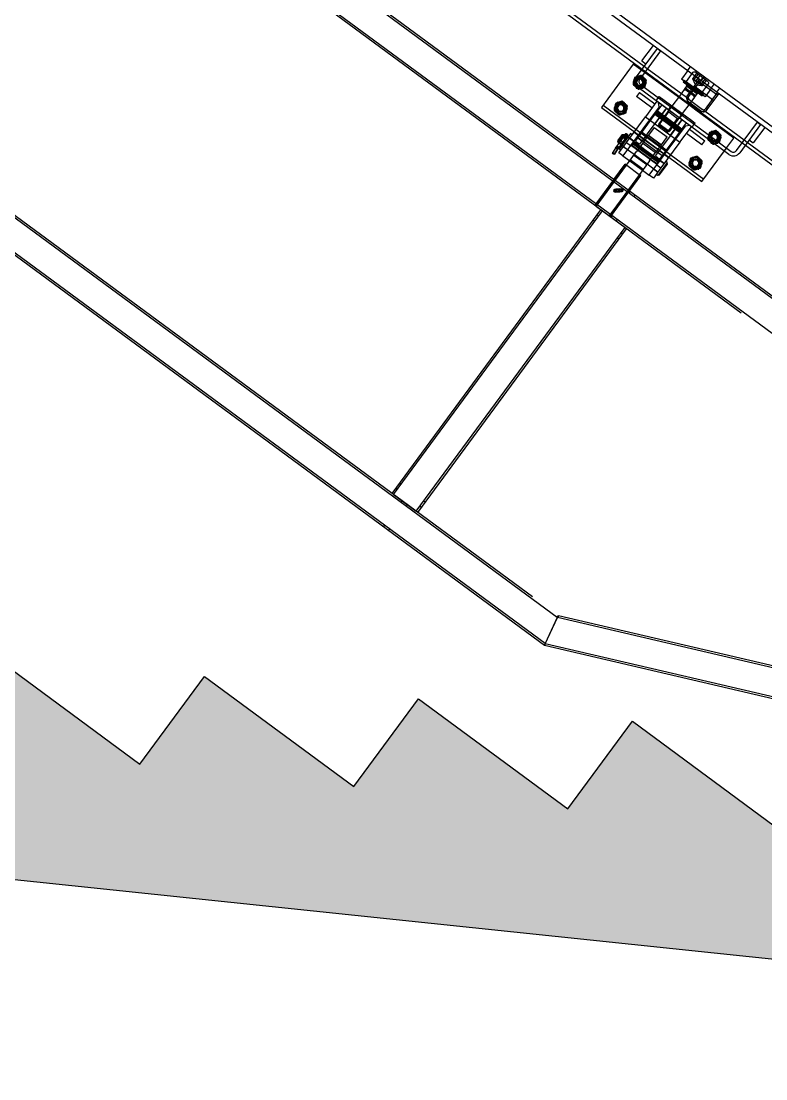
# Model space of a CAD drawing. Header units: millimetres. Extents: x 400392 to 401186, y 4543812 to 4544115.
# Drawn here: x 400765.676 to 400766.839, y 4544085.73 to 4544087.381 of the extents above; entities that cross this region are included whole.
import ezdxf

# ---------------------------------------------------------------- set-up
doc = ezdxf.new("R2010")
doc.units = ezdxf.units.MM
for name, color, linetype in [('görünüş prota', 4, 'Continuous'), ('kesit prota', 1, 'Continuous'), ('kesit tarama prota', 252, 'Continuous'), ('kiris prota', 6, 'Continuous')]:
    doc.layers.add(name, color=color, linetype=linetype)

# ---------------------------------------------------------------- blocks, each defined once
blk = doc.blocks.new('Z317626Zaviranipudorys')
at = {"layer": 'görünüş prota', "color": 253, "ltscale": 12.251899}
for p, q in [((463, 8945.5), (463, 8953.5)), ((509, 8945.5), (509, 8953.5)), ((463, 8945.5), (463, 8928.5)), ((471, 8948), (471, 8930)), ((473, 8950), (499, 8950)), ((476.4, 8940), (476.4, 8950)), ((486, 8934.3), (477.1, 8939.5)), ((479.4, 8940), (479.4, 8950)), ((483, 8940), (483, 8950)), ((486, 8934.3), (494.9, 8939.5)), ((489, 8940), (489, 8950)), ((492.6, 8940), (492.6, 8950)), ((495.6, 8950), (495.6, 8940)), ((501, 8948), (501, 8930)), ((509, 8945.5), (509, 8928.5)), ((463, 8928.5), (509, 8928.5)), ((504.5, 8930), (467.5, 8930)), ((467.5, 8930), (467.5, 8927)), ((504.5, 8927), (467.5, 8927)), ((476, 8924.5), (474.9, 8928.5)), ((475.5, 8930), (475.5, 8927)), ((476, 8929.9), (476, 8922)), ((476, 8924.5), (496, 8924.5)), ((476, 8924.5), (476, 8905.5)), ((477.6, 8921.6), (476.2, 8921.8)), ((477.6, 8918.3), (476.2, 8918.2)), ((494.9, 8921.2), (477.2, 8921.2)), ((477.2, 8918.8), (494.9, 8918.8)), ((478.1, 8921.1), (478.1, 8918.8)), ((494, 8921.1), (494, 8918.8)), ((494.4, 8921.6), (495.8, 8921.8)), ((494.4, 8918.3), (495.8, 8918.2)), ((496, 8929.9), (496, 8922)), ((496, 8924.5), (497.1, 8928.5)), ((496, 8924.5), (496, 8905.5)), ((496.5, 8930), (496.5, 8927)), ((504.5, 8930), (504.5, 8927)), ((388.5, 8884.5), (388.5, 8903)), ((388.5, 8903), (462.3, 8903)), ((462.3, 8903), (468.3, 8903)), ((468.3, 8903), (476, 8903)), ((476, 8918), (476, 8905.5)), ((476, 8905.5), (476, 8886)), ((476, 8903), (496, 8903)), ((496, 8918), (496, 8905.5)), ((496, 8905.5), (496, 8886)), ((496, 8903), (583.5, 8903)), ((583.5, 8903), (583.5, 8819)), ((460.2, 8886), (451, 8886)), ((451, 8884.5), (451, 8886)), ((467.4, 8886), (460.2, 8886)), ((521, 8886), (467.4, 8886)), ((475, 8885), (474, 8886)), ((476, 8886), (476, 8851.5)), ((496, 8886), (496, 8851.5)), ((497, 8885), (498, 8886)), ((521, 8878), (521, 8886)), ((388.3, 8878.5), (388.3, 8884.5)), ((388.5, 8878.5), (388.5, 8884.5)), ((388.5, 8819), (388.5, 8878.5)), ((452.5, 8873), (422.5, 8873)), ((422.5, 8865), (422.5, 8873)), ((451, 8878.5), (451, 8884.5)), ((451, 8878), (451, 8878.5)), ((451, 8878), (452.5, 8878)), ((452.5, 8878), (519.5, 8878)), ((452.5, 8848), (452.5, 8878)), ((455.5, 8878), (460.5, 8873)), ((460.5, 8848), (460.5, 8873)), ((462.5, 8878), (462.5, 8848)), ((470.5, 8848), (470.5, 8878)), ((471, 8848), (471, 8878)), ((497, 8885), (475, 8885)), ((475, 8878), (475, 8885)), ((477.4, 8875.6), (475, 8878)), ((494.7, 8875.6), (477.4, 8875.6)), ((477.4, 8848), (477.4, 8875.6)), ((494.7, 8875.6), (497, 8878)), ((494.7, 8848), (494.7, 8875.6)), ((497, 8878), (497, 8885)), ((501, 8878), (501, 8848)), ((501.5, 8878), (501.5, 8848)), ((509.5, 8848), (509.5, 8878)), ((511.5, 8873), (516.5, 8878)), ((511.5, 8873), (511.5, 8848)), ((519.5, 8878), (519.5, 8848)), ((519.5, 8878), (521, 8878)), ((549.5, 8873), (519.5, 8873)), ((549.5, 8873), (549.5, 8865)), ((422.5, 8865), (452.5, 8865)), ((462.5, 8866), (470.5, 8866)), ((462.5, 8860), (470.5, 8860)), ((463.5, 8866), (464.7, 8866.3)), ((463.5, 8860), (463.5, 8866)), ((463.5, 8865.1), (508.5, 8865.1)), ((464.7, 8863.4), (463.5, 8863.4)), ((463.5, 8863.3), (508.5, 8863.3)), ((508.5, 8862.7), (463.5, 8862.7)), ((463.5, 8862.6), (464.7, 8862.6)), ((463.5, 8860.8), (508.5, 8860.8)), ((463.5, 8860), (464.7, 8859.6)), ((464.7, 8859.6), (464.7, 8866.3)), ((464.7, 8866.3), (507.3, 8866.3)), ((507.3, 8863.4), (464.7, 8863.4)), ((464.7, 8862.6), (507.3, 8862.6)), ((464.7, 8859.6), (507.3, 8859.6)), ((501, 8866), (471, 8866)), ((501, 8860), (471, 8860)), ((501.5, 8866), (509.5, 8866)), ((501.5, 8860), (509.5, 8860)), ((507.3, 8859.6), (507.3, 8866.3)), ((508.5, 8866), (507.3, 8866.3)), ((508.5, 8863.4), (507.3, 8863.4)), ((507.3, 8862.6), (508.5, 8862.6)), ((508.5, 8860), (507.3, 8859.6)), ((508.5, 8860), (508.5, 8866)), ((519.5, 8865), (549.5, 8865)), ((452.5, 8848), (452.5, 8798)), ((519.5, 8848), (452.5, 8848)), ((460.5, 8798), (460.5, 8848)), ((462.5, 8848), (462.5, 8808)), ((470.5, 8808), (470.5, 8848)), ((473.5, 8832.8), (473.5, 8842.7)), ((498.5, 8842.7), (473.5, 8842.7)), ((476, 8851.5), (496, 8851.5)), ((477.5, 8850), (476, 8851.5)), ((494.5, 8850), (477.5, 8850)), ((494.5, 8850), (496, 8851.5)), ((498.5, 8842.7), (498.5, 8832.8)), ((501.5, 8848), (501.5, 8808)), ((509.5, 8808), (509.5, 8848)), ((511.5, 8848), (511.5, 8798)), ((519.5, 8798), (519.5, 8848)), ((583.5, 8823.5), (388.5, 8823.5)), ((470.5, 8825.5), (462.5, 8825.5)), ((470.5, 8825), (462.5, 8825)), ((501.5, 8825), (470.5, 8825)), ((473.5, 8826.8), (473.5, 8832.8)), ((498.5, 8827.7), (473.5, 8827.7)), ((473.5, 8826.8), (498.5, 8826.8)), ((473.5, 8826.8), (473.5, 8825)), ((473.5, 8825), (473.5, 8821.7)), ((473.5, 8818.2), (473.5, 8821.7)), ((498.5, 8832.8), (498.5, 8826.8)), ((498.5, 8825), (498.5, 8826.8)), ((498.5, 8821.7), (498.5, 8825)), ((498.5, 8821.7), (498.5, 8818.2)), ((509.5, 8825.5), (501.5, 8825.5)), ((509.5, 8825), (501.5, 8825)), ((452.5, 8819), (388.5, 8819)), ((448, 8808.9), (449.6, 8810.5)), ((448, 8787.1), (448, 8808.9)), ((449.6, 8810.5), (449.6, 8785.5)), ((449.6, 8810.5), (452.5, 8810.5)), ((460.5, 8819), (452.5, 8819)), ((460.5, 8818), (452.5, 8818)), ((452.5, 8806.5), (460.5, 8806.5)), ((452.5, 8806), (460.5, 8806)), ((462.5, 8819), (460.5, 8819)), ((460.5, 8818), (462.5, 8818)), ((460.5, 8806), (473.5, 8806)), ((461, 8804.3), (461.9, 8804.5)), ((461, 8804.3), (461, 8799.1)), ((461.9, 8803.6), (461, 8803.4)), ((511, 8803.5), (461, 8803.5)), ((461, 8802.9), (461.9, 8803)), ((461, 8802.9), (511, 8802.9)), ((461.9, 8804.5), (461.9, 8798.9)), ((510.1, 8804.5), (461.9, 8804.5)), ((510.1, 8803.6), (461.9, 8803.6)), ((461.9, 8803), (510.1, 8803)), ((509.5, 8819), (462.5, 8819)), ((462.5, 8818), (509.5, 8818)), ((470.5, 8815), (462.5, 8815)), ((470.5, 8814.5), (462.5, 8814.5)), ((470.5, 8808), (462.5, 8808)), ((501.5, 8815), (470.5, 8815)), ((473.5, 8818.2), (473.5, 8815)), ((473.5, 8815), (473.5, 8812.2)), ((473.5, 8796.2), (473.5, 8812.2)), ((498.5, 8812.2), (473.5, 8812.2)), ((498.5, 8806.2), (473.5, 8806.2)), ((473.5, 8806), (498.5, 8806)), ((498.5, 8804.2), (473.5, 8804.2)), ((498.5, 8815), (498.5, 8818.2)), ((498.5, 8812.2), (498.5, 8815)), ((498.5, 8812.2), (498.5, 8796.2)), ((498.5, 8806), (511.5, 8806)), ((509.5, 8815), (501.5, 8815)), ((509.5, 8814.5), (501.5, 8814.5)), ((509.5, 8808), (501.5, 8808)), ((511.5, 8819), (509.5, 8819)), ((509.5, 8818), (511.5, 8818)), ((510.1, 8804.5), (510.1, 8798.9)), ((511, 8804.3), (510.1, 8804.5)), ((511, 8803.4), (510.1, 8803.6)), ((510.1, 8803), (511, 8802.9)), ((511, 8804.3), (511, 8799.1)), ((519.5, 8819), (511.5, 8819)), ((519.5, 8818), (511.5, 8818)), ((511.5, 8806.5), (519.5, 8806.5)), ((511.5, 8806), (522.5, 8806)), ((583.5, 8819), (519.5, 8819)), ((519.5, 8813), (522.5, 8813)), ((519.5, 8806.5), (522.5, 8806.5)), ((522.5, 8813), (522.5, 8783)), ((522.5, 8806), (524.5, 8806)), ((524.5, 8806), (528.6, 8806)), ((524.5, 8803.7), (524.7, 8803)), ((524.5, 8793.2), (524.5, 8802.8)), ((524.7, 8803), (524.9, 8806.4)), ((524.7, 8803), (528.3, 8802.6)), ((524.9, 8807.4), (528.5, 8807)), ((526.2, 8804.3), (527.3, 8804.2)), ((526.3, 8809.1), (527.4, 8809)), ((528.3, 8802.6), (528.1, 8803.3)), ((528.5, 8806), (528.3, 8802.6)), ((528.6, 8806.2), (528.4, 8803.3)), ((528.4, 8803.3), (528.4, 8802.3)), ((528.4, 8803.3), (528.4, 8803.3)), ((528.5, 8793.2), (528.5, 8802.8)), ((528.6, 8806), (529.5, 8806)), ((529.5, 8790), (529.5, 8806)), ((532.5, 8804.3), (529.5, 8806)), ((532.5, 8804.3), (532.5, 8791.7)), ((448, 8787.1), (449.6, 8785.5)), ((460.5, 8798), (452.5, 8798)), ((452.5, 8798), (452.5, 8778)), ((452.5, 8790), (460.5, 8790)), ((452.5, 8789.5), (460.5, 8789.5)), ((460.5, 8778), (460.5, 8798)), ((460.5, 8790), (473.5, 8790)), ((511, 8802.6), (461, 8802.6)), ((511, 8799.9), (461, 8799.9)), ((461, 8799.1), (461.9, 8798.9)), ((510.1, 8798.9), (461.9, 8798.9)), ((498.5, 8799.2), (473.5, 8799.2)), ((473.5, 8790), (498.5, 8790)), ((498.5, 8789.2), (473.5, 8789.2)), ((498.5, 8790), (511.5, 8790)), ((511, 8799.1), (510.1, 8798.9)), ((519.5, 8798), (511.5, 8798)), ((511.5, 8798), (511.5, 8778)), ((511.5, 8790), (522.5, 8790)), ((511.5, 8789.5), (519.5, 8789.5)), ((519.5, 8778), (519.5, 8798)), ((519.5, 8789.5), (522.5, 8789.5)), ((522.5, 8790), (529.5, 8790)), ((524.5, 8802.5), (524.7, 8802.1)), ((524.6, 8802.6), (524.6, 8802.3)), ((524.6, 8802.3), (524.6, 8802.3)), ((524.6, 8802.3), (524.6, 8790)), ((524.6, 8790), (524.6, 8783.1)), ((525.7, 8801.4), (526.8, 8801.2)), ((528.4, 8802.3), (528.4, 8790)), ((528.4, 8790), (528.4, 8783.9)), ((532.5, 8791.7), (529.5, 8790)), ((449.6, 8785.5), (452.5, 8785.5)), ((452.5, 8778), (460.5, 8778)), ((473.5, 8778), (460.5, 8778)), ((473.5, 8779.7), (498.5, 8779.7)), ((498.5, 8778), (473.5, 8778)), ((511.5, 8778), (498.5, 8778)), ((511.5, 8778), (519.5, 8778)), ((519.5, 8783), (522.5, 8783)), ((524.6, 8783.2), (524, 8772.2)), ((524, 8772.2), (524.1, 8772.5)), ((524.1, 8772.5), (524.7, 8783.8)), ((524.1, 8772.5), (527.7, 8772.1)), ((524.6, 8783.2), (524.6, 8783.2)), ((524.7, 8783.8), (525.1, 8781.3)), ((524.7, 8783.8), (528.3, 8783.5)), ((525.1, 8781.3), (525.1, 8781.7)), ((525.1, 8781.3), (528.2, 8781)), ((525.1, 8771.4), (526.2, 8771.3)), ((525.7, 8782.2), (526.8, 8782.1)), ((527.3, 8785.1), (526.2, 8785.2)), ((526.6, 8782.8), (527.7, 8782.7)), ((528.3, 8783.5), (527.7, 8772.1)), ((527.7, 8772.1), (527.7, 8771.9)), ((528.2, 8781), (528.8, 8780.9)), ((528.8, 8780.9), (528.3, 8783.5)), ((528.4, 8784.1), (528.4, 8784)), ((528.4, 8784), (528.8, 8781.7)), ((528.8, 8781.4), (528.8, 8780.9))]:
    blk.add_line(p, q, dxfattribs=at)
at = {"layer": 'görünüş prota', "color": 253}
for p, q in [((473.5, 8796.2), (473.5, 8769.7)), ((498.5, 8769.7), (498.5, 8796.2)), ((471, 8769.7), (474, 8769.7)), ((471, 8689.7), (471, 8769.7)), ((498, 8769.7), (474, 8769.7)), ((498, 8769.7), (501, 8769.7)), ((501, 8739.7), (501, 8769.7)), ((501, 8739.7), (501, 8736.7)), ((501, 8692.7), (501, 8736.7)), ((482.8, 8733.1), (482, 8732)), ((486.9, 8726), (482.2, 8729.7)), ((485.1, 8733.4), (489.8, 8729.6)), ((490, 8727.4), (489.2, 8726.3)), ((471, 8689.7), (474, 8689.7)), ((498, 8689.7), (474, 8689.7)), ((498, 8689.7), (501, 8689.7)), ((501, 8692.7), (501, 8689.7))]:
    blk.add_line(p, q, dxfattribs=at)
at = {"layer": 'görünüş prota', "color": 253, "ltscale": 11.728313}
for p, q in [((473, 8689.7), (473, 8769.7)), ((473.5, 8769.7), (473.5, 8689.7)), ((498.5, 8689.7), (498.5, 8769.7)), ((499, 8689.7), (499, 8769.7))]:
    blk.add_line(p, q, dxfattribs=at)
at = {"layer": 'görünüş prota', "color": 253, "ltscale": 0.238853}
for p, q in [((480.4, 8735), (479.6, 8733.9)), ((491.2, 8726.4), (490.4, 8725.4))]:
    blk.add_line(p, q, dxfattribs=at)
at = {"layer": 'görünüş prota', "color": 253, "ltscale": 1.53427}
for p, q in [((479.7, 8731.7), (482.2, 8729.7)), ((485.1, 8733.4), (482.6, 8735.3))]:
    blk.add_line(p, q, dxfattribs=at)
at = {"layer": 'görünüş prota', "color": 253, "ltscale": 0.796409}
for p, q in [((483, 8735), (480.1, 8731.4)), ((485.6, 8732.9), (482.8, 8729.3)), ((487.4, 8731.5), (484.6, 8727.9)), ((489.2, 8730.1), (486.4, 8726.5)), ((490.7, 8728.9), (487.8, 8725.3))]:
    blk.add_line(p, q, dxfattribs=at)
at = {"layer": 'görünüş prota', "color": 253, "ltscale": 0.792562}
for p, q in [((486.9, 8726), (488.2, 8725)), ((491.1, 8728.6), (489.8, 8729.6))]:
    blk.add_line(p, q, dxfattribs=at)
at = {"layer": 'görünüş prota', "color": 253, "ltscale": 12.251899}
for centre, radius in [((413.5, 8886), 8.6), ((413.5, 8886), 8.5), ((413.5, 8886), 8.3), ((413.5, 8886), 6.5), ((413.5, 8886), 6), ((413.5, 8886), 6), ((413.5, 8886), 5.53), ((413.5, 8886), 5.05), ((413.5, 8886), 4.93), ((558.5, 8886), 8.6), ((558.5, 8886), 8.5), ((558.5, 8886), 8.3), ((558.5, 8886), 6.5), ((558.5, 8886), 6), ((558.5, 8886), 6), ((558.5, 8886), 5.53), ((558.5, 8886), 5.05), ((558.5, 8886), 4.93), ((413.5, 8836), 8.6), ((413.5, 8836), 8.5), ((413.5, 8836), 8.3), ((413.5, 8836), 6.5), ((413.5, 8836), 6), ((413.5, 8836), 6), ((413.5, 8836), 5.53), ((413.5, 8836), 5.05), ((413.5, 8836), 4.93), ((558.5, 8836), 8.6), ((558.5, 8836), 8.5), ((558.5, 8836), 8.3), ((558.5, 8836), 6.5), ((558.5, 8836), 6), ((558.5, 8836), 6), ((558.5, 8836), 5.53), ((558.5, 8836), 5.05), ((558.5, 8836), 4.93)]:
    blk.add_circle(centre, radius, dxfattribs=at)
for centre, radius, start, end in [((473, 8948), 2, 90, 180), ((499, 8948), 2, 0, 90), ((475.9, 8929.9), 0.1, 0, 90), ((476.2, 8922), 0.2, 180, 265), ((477.2, 8920), 1.2, 90, 270), ((477.2, 8920), 1.2, 270, 90), ((477.6, 8921.1), 0.5, 0, 85), ((477.6, 8918.8), 0.5, 275, 0), ((494.9, 8920), 1.2, 90, 270), ((494.5, 8921.1), 0.5, 95, 180), ((494.5, 8918.8), 0.5, 180, 265), ((494.9, 8920), 1.2, 270, 90), ((495.8, 8922), 0.2, 275, 0), ((496.1, 8929.9), 0.1, 90, 180), ((476.2, 8918), 0.2, 95, 180), ((495.8, 8918), 0.2, 0, 85), ((413.5, 8886), 9.5, 155.3966, 189.0847), ((413.5, 8886), 9, 114.6739, 174.6739), ((413.5, 8886), 9, 174.6739, 234.6739), ((413.5, 8886), 9.5, 95.3966, 155.3966), ((413.5, 8886), 9, 54.6739, 114.6739), ((413.5, 8886), 9.5, 35.3966, 95.3966), ((413.5, 8886), 9, 354.6739, 54.6739), ((413.5, 8886), 9.5, 350.9153, 35.3966), ((558.5, 8886), 9.5, 155.3966, 215.3966), ((558.5, 8886), 9, 114.6739, 174.6739), ((558.5, 8886), 9, 174.6739, 234.6739), ((558.5, 8886), 9.5, 95.3966, 155.3966), ((558.5, 8886), 9, 54.6739, 114.6739), ((558.5, 8886), 9.5, 35.3966, 95.3966), ((558.5, 8886), 9, 354.6739, 54.6739), ((558.5, 8886), 9.5, 335.3966, 35.3966), ((413.5, 8886), 9.5, 189.0847, 215.3966), ((413.5, 8886), 9.5, 215.3966, 232.1364), ((413.5, 8886), 9.5, 232.1364, 275.3966), ((413.5, 8886), 9, 234.6739, 294.6739), ((413.5, 8886), 9.5, 275.3966, 307.8636), ((413.5, 8886), 9, 294.6739, 354.6739), ((413.5, 8886), 9.5, 307.8636, 335.3966), ((413.5, 8886), 9.5, 335.3966, 350.9153), ((558.5, 8886), 9.5, 215.3966, 275.3966), ((558.5, 8886), 9, 234.6739, 294.6739), ((558.5, 8886), 9.5, 275.3966, 335.3966), ((558.5, 8886), 9, 294.6739, 354.6739), ((413.5, 8836), 9.5, 155.3966, 215.3966), ((413.5, 8836), 9, 114.6739, 174.6739), ((413.5, 8836), 9, 174.6739, 234.6739), ((413.5, 8836), 9.5, 95.3966, 155.3966), ((413.5, 8836), 9, 54.6739, 114.6739), ((413.5, 8836), 9.5, 35.3966, 95.3966), ((413.5, 8836), 9, 354.6739, 54.6739), ((413.5, 8836), 9.5, 335.3966, 35.3966), ((558.5, 8836), 9.5, 155.3966, 215.3966), ((558.5, 8836), 9, 114.6739, 174.6739), ((558.5, 8836), 9, 174.6739, 234.6739), ((558.5, 8836), 9.5, 95.3966, 155.3966), ((558.5, 8836), 9, 54.6739, 114.6739), ((558.5, 8836), 9.5, 35.3966, 95.3966), ((558.5, 8836), 9, 354.6739, 54.6739), ((558.5, 8836), 9.5, 335.3966, 35.3966), ((413.5, 8836), 9.5, 215.3966, 275.3966), ((413.5, 8836), 9, 234.6739, 294.6739), ((413.5, 8836), 9.5, 275.3966, 335.3966), ((413.5, 8836), 9, 294.6739, 354.6739), ((558.5, 8836), 9.5, 215.3966, 275.3966), ((558.5, 8836), 9, 234.6739, 294.6739), ((558.5, 8836), 9.5, 275.3966, 335.3966), ((558.5, 8836), 9, 294.6739, 354.6739)]:
    blk.add_arc(centre, radius, start, end, dxfattribs=at)
at = {"layer": 'görünüş prota', "color": 253}
for centre, radius, start, end in [((483.2, 8731), 1.61, 141.7178, 231.7178), ((484.1, 8732.1), 1.61, 51.7178, 141.7178), ((486, 8729.7), 2.5, 208.6439, 254.7917), ((486, 8729.7), 2.5, 28.6439, 74.7917), ((487.9, 8727.3), 1.61, 231.7178, 321.7178), ((488.8, 8728.4), 1.61, 321.7178, 51.7178)]:
    blk.add_arc(centre, radius, start, end, dxfattribs=at)
at = {"layer": 'görünüş prota', "color": 253, "ltscale": 0.444798}
for centre, start, end in [((485, 8729.6), 141.7178, 231.7178), ((485.9, 8730.7), 51.7178, 141.7178), ((486.1, 8728.7), 231.7178, 321.7178), ((487, 8729.8), 321.7178, 51.7178)]:
    blk.add_arc(centre, 1.61, start, end, dxfattribs=at)
at = {"layer": 'görünüş prota', "color": 253, "ltscale": 1.01119}
for start, end in [(74.7917, 208.6439), (254.7917, 28.6439)]:
    blk.add_arc((486, 8729.7), 2.5, start, end, dxfattribs=at)
at = {"layer": 'görünüş prota', "color": 253, "ltscale": 12.251899}
for centre, major_axis, ratio, start_param, end_param in [((524.7, 8805.5), (0.19, 1.84), 0.075673, 5.202159, 9.233252), ((525.9, 8802.6), (1.27, 0.27), 0.950989, 2.815055, 3.3411), ((526, 8803.5), (1.29, -0.04), 0.64865, 1.465644, 3.036441), ((527.1, 8803.4), (-1.29, 0.04), 0.64865, 3.119714, 4.607237), ((528.3, 8805.1), (-0.19, -1.84), 0.075673, 2.060566, 6.091659), ((527.1, 8803.4), (-1.29, 0.04), 0.64865, 3.036441, 3.119714), ((525.9, 8802.6), (1.27, 0.27), 0.950989, 3.3411, 4.385851), ((527, 8802.5), (-1.27, -0.27), 0.950989, 1.244258, 2.815055), ((525.3, 8772.1), (-1.29, 0.07), 0.536951, 0, 1.480974), ((525.3, 8772.1), (-1.29, 0.07), 0.536951, 6.193363, 6.283185), ((525.9, 8783.1), (1.29, -0.03), 0.692133, 3.033166, 3.160197), ((525.9, 8783.1), (1.29, -0.03), 0.692133, 3.160197, 4.603962), ((526, 8784), (1.29, 0.11), 0.910572, 1.368875, 2.939672), ((526.4, 8781.6), (-1.28, -0.21), 0.960899, 4.435578, 6.006374), ((526.4, 8772), (1.29, -0.07), 0.536951, 4.622567, 6.193363), ((527, 8783), (-1.29, 0.03), 0.692133, 1.46237, 3.033166), ((527.1, 8783.9), (-1.29, -0.11), 0.910572, 3.066702, 4.510468), ((527.5, 8781.5), (1.28, 0.21), 0.960899, 0, 1.293985), ((527.1, 8783.9), (-1.29, -0.11), 0.910572, 2.939672, 3.066702), ((527.5, 8781.5), (1.28, 0.21), 0.960899, 6.006374, 6.283185)]:
    blk.add_ellipse(centre, major_axis=major_axis, ratio=ratio, start_param=start_param, end_param=end_param, dxfattribs=at)
at = {"layer": 'görünüş prota', "color": 253, "ltscale": 0.437804}
for centre, major_axis, start_param, end_param in [((480.7, 8733), (-1, -1.26), 4.712389, 6.283185), ((481.6, 8734.1), (1, 1.26), 0, 1.570796), ((489.2, 8726.3), (-1, -1.26), 0, 1.570796), ((490.1, 8727.4), (1, 1.26), 4.712389, 6.283185)]:
    blk.add_ellipse(centre, major_axis=major_axis, ratio=0.933813, start_param=start_param, end_param=end_param, dxfattribs=at)
at = {"layer": 'görünüş prota', "color": 253, "ltscale": 12.251899}
for points, weights in [([(476.4, 8940), (477.9, 8938.6), (479.4, 8940)], [1, 1.15470053838, 1]), ([(483, 8940), (479.7, 8938.6), (476.4, 8940)], [1, 1.15470053838, 1]), ([(479.4, 8940), (484.2, 8938.6), (489, 8940)], [1, 1.15470053838, 1]), ([(492.6, 8940), (487.8, 8938.6), (483, 8940)], [1, 1.15470053838, 1]), ([(489, 8940), (492.3, 8938.6), (495.6, 8940)], [1, 1.15470053838, 1]), ([(495.6, 8940), (494.1, 8938.6), (492.6, 8940)], [1, 1.15470053838, 1]), ([(402.6, 8885), (403.8, 8887.6), (404.9, 8889.9)], [1, 1.0379548493, 1]), ([(404.1, 8881.6), (404.5, 8886.8), (405, 8892)], [1, 1.15470053838, 1]), ([(404.9, 8889.9), (405.9, 8892.3), (407.1, 8894.9)], [1, 1.0379548493, 1]), ([(405, 8892), (409.7, 8894.2), (414.5, 8896.3)], [1, 1.15470053838, 1]), ([(407.1, 8894.9), (410.1, 8895.2), (412.6, 8895.4)], [1, 1.0379548493, 1]), ([(412.6, 8895.4), (415.1, 8895.7), (418.1, 8896)], [1, 1.0379548493, 1]), ([(414.5, 8896.3), (418.7, 8893.3), (422.9, 8890.3)], [1, 1.15470053838, 1]), ([(418.1, 8896), (419.8, 8893.6), (421.2, 8891.5)], [1, 1.0379548493, 1]), ([(421.2, 8891.5), (422.7, 8889.4), (424.4, 8887)], [1, 1.0379548493, 1]), ([(422.9, 8890.3), (422.5, 8885.2), (422, 8880)], [1, 1.15470053838, 1]), ([(424.4, 8887), (423.8, 8885.7), (423.3, 8884.5)], [1, 1.01856730163, 1.01896856144]), ([(547.6, 8885), (548.8, 8887.6), (549.9, 8889.9)], [1, 1.0379548493, 1]), ([(549.1, 8881.6), (549.5, 8886.8), (550, 8892)], [1, 1.15470053838, 1]), ([(549.9, 8889.9), (550.9, 8892.3), (552.1, 8894.9)], [1, 1.0379548493, 1]), ([(550, 8892), (554.7, 8894.2), (559.5, 8896.3)], [1, 1.15470053838, 1]), ([(552.1, 8894.9), (555.1, 8895.2), (557.6, 8895.4)], [1, 1.0379548493, 1]), ([(557.6, 8895.4), (560.1, 8895.7), (563.1, 8896)], [1, 1.0379548493, 1]), ([(559.5, 8896.3), (563.7, 8893.3), (567.9, 8890.3)], [1, 1.15470053838, 1]), ([(563.1, 8896), (564.8, 8893.6), (566.2, 8891.5)], [1, 1.0379548493, 1]), ([(566.2, 8891.5), (567.7, 8889.4), (569.4, 8887)], [1, 1.0379548493, 1]), ([(567.9, 8890.3), (567.5, 8885.2), (567, 8880)], [1, 1.15470053838, 1]), ([(569.4, 8887), (568.2, 8884.3), (567.1, 8882)], [1, 1.0379548493, 1]), ([(402.9, 8884.5), (402.8, 8884.7), (402.6, 8885)], [1.0065692446, 1.00363222013, 1]), ([(405.8, 8880.5), (404.4, 8882.4), (402.9, 8884.5)], [1, 1.03432262918, 1.0065692446]), ([(412.5, 8875.6), (408.3, 8878.6), (404.1, 8881.6)], [1, 1.15470053838, 1]), ([(407.2, 8878.5), (406.5, 8879.5), (405.8, 8880.5)], [1.01888039489, 1.0176204519, 1]), ([(408.9, 8876), (408, 8877.3), (407.2, 8878.5)], [1, 1.02033439741, 1.01888039489]), ([(414.4, 8876.5), (411.9, 8876.3), (408.9, 8876)], [1, 1.0379548493, 1]), ([(422, 8880), (417.3, 8877.8), (412.5, 8875.6)], [1, 1.15470053838, 1]), ([(419.9, 8877), (416.9, 8876.8), (414.4, 8876.5)], [1, 1.0379548493, 1]), ([(420.5, 8878.5), (420.2, 8877.8), (419.9, 8877)], [1.01500615274, 1.01029615093, 1]), ([(422.1, 8882), (421.4, 8880.3), (420.5, 8878.5)], [1, 1.02765869837, 1.01500615274]), ([(423.3, 8884.5), (422.7, 8883.2), (422.1, 8882)], [1.01896856144, 1.01938754767, 1]), ([(550.8, 8880.5), (549.3, 8882.6), (547.6, 8885)], [1, 1.0379548493, 1]), ([(557.5, 8875.6), (553.3, 8878.6), (549.1, 8881.6)], [1, 1.15470053838, 1]), ([(553.9, 8876), (552.2, 8878.4), (550.8, 8880.5)], [1, 1.0379548493, 1]), ([(559.4, 8876.5), (556.9, 8876.3), (553.9, 8876)], [1, 1.0379548493, 1]), ([(567, 8880), (562.3, 8877.8), (557.5, 8875.6)], [1, 1.15470053838, 1]), ([(564.9, 8877), (561.9, 8876.8), (559.4, 8876.5)], [1, 1.0379548493, 1]), ([(567.1, 8882), (566.1, 8879.7), (564.9, 8877)], [1, 1.0379548493, 1]), ([(402.6, 8835), (403.8, 8837.6), (404.9, 8839.9)], [1, 1.0379548493, 1]), ([(404.1, 8831.6), (404.5, 8836.8), (405, 8842)], [1, 1.15470053838, 1]), ([(404.9, 8839.9), (405.9, 8842.3), (407.1, 8844.9)], [1, 1.0379548493, 1]), ([(405, 8842), (409.7, 8844.2), (414.5, 8846.3)], [1, 1.15470053838, 1]), ([(407.1, 8844.9), (410.1, 8845.2), (412.6, 8845.4)], [1, 1.0379548493, 1]), ([(412.6, 8845.4), (415.1, 8845.7), (418.1, 8846)], [1, 1.0379548493, 1]), ([(414.5, 8846.3), (418.7, 8843.3), (422.9, 8840.3)], [1, 1.15470053838, 1]), ([(418.1, 8846), (419.8, 8843.6), (421.2, 8841.5)], [1, 1.0379548493, 1]), ([(421.2, 8841.5), (422.7, 8839.4), (424.4, 8837)], [1, 1.0379548493, 1]), ([(422.9, 8840.3), (422.5, 8835.2), (422, 8830)], [1, 1.15470053838, 1]), ([(424.4, 8837), (423.2, 8834.3), (422.1, 8832)], [1, 1.0379548493, 1]), ([(547.6, 8835), (548.8, 8837.6), (549.9, 8839.9)], [1, 1.0379548493, 1]), ([(549.1, 8831.6), (549.5, 8836.8), (550, 8842)], [1, 1.15470053838, 1]), ([(549.9, 8839.9), (550.9, 8842.3), (552.1, 8844.9)], [1, 1.0379548493, 1]), ([(550, 8842), (554.7, 8844.2), (559.5, 8846.3)], [1, 1.15470053838, 1]), ([(552.1, 8844.9), (555.1, 8845.2), (557.6, 8845.4)], [1, 1.0379548493, 1]), ([(557.6, 8845.4), (560.1, 8845.7), (563.1, 8846)], [1, 1.0379548493, 1]), ([(559.5, 8846.3), (563.7, 8843.3), (567.9, 8840.3)], [1, 1.15470053838, 1]), ([(563.1, 8846), (564.8, 8843.6), (566.2, 8841.5)], [1, 1.0379548493, 1]), ([(566.2, 8841.5), (567.7, 8839.4), (569.4, 8837)], [1, 1.0379548493, 1]), ([(567.9, 8840.3), (567.5, 8835.2), (567, 8830)], [1, 1.15470053838, 1]), ([(569.4, 8837), (568.2, 8834.3), (567.1, 8832)], [1, 1.0379548493, 1]), ([(405.8, 8830.5), (404.3, 8832.6), (402.6, 8835)], [1, 1.0379548493, 1]), ([(412.5, 8825.6), (408.3, 8828.6), (404.1, 8831.6)], [1, 1.15470053838, 1]), ([(408.9, 8826), (407.2, 8828.4), (405.8, 8830.5)], [1, 1.0379548493, 1]), ([(414.4, 8826.5), (411.9, 8826.3), (408.9, 8826)], [1, 1.0379548493, 1]), ([(422, 8830), (417.3, 8827.8), (412.5, 8825.6)], [1, 1.15470053838, 1]), ([(419.9, 8827), (416.9, 8826.8), (414.4, 8826.5)], [1, 1.0379548493, 1]), ([(422.1, 8832), (421.1, 8829.7), (419.9, 8827)], [1, 1.0379548493, 1]), ([(550.8, 8830.5), (549.3, 8832.6), (547.6, 8835)], [1, 1.0379548493, 1]), ([(557.5, 8825.6), (553.3, 8828.6), (549.1, 8831.6)], [1, 1.15470053838, 1]), ([(553.9, 8826), (552.2, 8828.4), (550.8, 8830.5)], [1, 1.0379548493, 1]), ([(559.4, 8826.5), (556.9, 8826.3), (553.9, 8826)], [1, 1.0379548493, 1]), ([(567, 8830), (562.3, 8827.8), (557.5, 8825.6)], [1, 1.15470053838, 1]), ([(564.9, 8827), (561.9, 8826.8), (559.4, 8826.5)], [1, 1.0379548493, 1]), ([(567.1, 8832), (566.1, 8829.7), (564.9, 8827)], [1, 1.0379548493, 1])]:
    blk.add_rational_spline(points, weights, degree=2, dxfattribs=at)
for points, knots in [([(526.3, 8809.1), (526.2, 8809.1), (526, 8809.1), (525.8, 8809), (525.7, 8809), (525.5, 8808.9), (525.4, 8808.8), (525.2, 8808.6), (525.2, 8808.6), (525.1, 8808.4), (525, 8808.4), (525, 8808.2), (524.9, 8808.2), (524.9, 8807.9), (524.8, 8807.8), (524.7, 8807.4), (524.7, 8807.1), (524.6, 8806.5), (524.6, 8806.2), (524.5, 8805.6), (524.5, 8805.4), (524.4, 8804.8), (524.4, 8804.6), (524.4, 8804.1), (524.4, 8803.8), (524.3, 8803.4), (524.3, 8803.2), (524.4, 8802.9), (524.4, 8802.8), (524.4, 8802.7), (524.4, 8802.6), (524.5, 8802.5)], [5.348665, 5.348665, 5.348665, 5.348665, 5.373112, 5.373112, 5.400029, 5.400029, 5.434902, 5.434902, 5.484084, 5.484084, 5.549748, 5.549748, 5.650253, 5.650253, 5.944677, 5.944677, 6.422234, 6.422234, 6.765917, 6.765917, 7.099664, 7.099664, 7.433718, 7.433718, 7.778402, 7.778402, 8.180254, 8.180254, 8.269714, 8.269714, 8.359175, 8.359175, 8.359175, 8.359175]), ([(524.6, 8802.3), (524.5, 8802.5), (524.5, 8802.6), (524.5, 8803), (524.6, 8803.2), (524.8, 8803.5), (524.9, 8803.7), (525.3, 8803.9), (525.5, 8804.1), (526, 8804.2), (526.3, 8804.2), (526.8, 8804.2), (527, 8804.2), (527.5, 8804.1), (527.7, 8803.9), (528.1, 8803.7), (528.2, 8803.5), (528.4, 8803.3), (528.4, 8803.3), (528.4, 8803.2)], [0.2521227, 0.2521227, 0.2521227, 0.2521227, 0.3027374, 0.3027374, 0.3784165, 0.3784165, 0.4540955, 0.4540955, 0.5297852, 0.5297852, 0.6054748, 0.6054748, 0.6811645, 0.6811645, 0.7568541, 0.7568541, 0.8325332, 0.8325332, 0.8519135, 0.8519135, 0.8519135, 0.8519135]), ([(527.4, 8809), (527.6, 8808.9), (527.7, 8808.9), (528, 8808.8), (528.1, 8808.7), (528.2, 8808.6), (528.3, 8808.5), (528.4, 8808.3), (528.5, 8808.2), (528.5, 8808.1), (528.6, 8808), (528.6, 8807.9), (528.6, 8807.8), (528.6, 8807.6), (528.6, 8807.5), (528.7, 8807.2), (528.7, 8807.1), (528.6, 8806.8), (528.6, 8806.7), (528.6, 8806.4), (528.6, 8806.3), (528.6, 8806.2)], [0.93452, 0.93452, 0.93452, 0.93452, 0.958967, 0.958967, 0.985884, 0.985884, 1.020757, 1.020757, 1.069939, 1.069939, 1.135603, 1.135603, 1.236108, 1.236108, 1.464402, 1.464402, 1.692696, 1.692696, 1.92099, 1.92099, 2.07599, 2.07599, 2.07599, 2.07599]), ([(528.4, 8803.2), (528.5, 8803.1), (528.5, 8802.9), (528.5, 8802.6), (528.5, 8802.3), (528.3, 8802), (528.3, 8802), (528.2, 8801.9)], [0.8519135, 0.8519135, 0.8519135, 0.8519135, 0.9082123, 0.9082123, 0.9838913, 0.9838913, 1.0141903, 1.0141903, 1.0141903, 1.0141903]), ([(526.5, 8791.8), (526.8, 8791.8), (527, 8791.8), (527.5, 8791.9), (527.7, 8792), (528.1, 8792.3), (528.2, 8792.4), (528.5, 8792.8), (528.5, 8793), (528.5, 8793.4), (528.5, 8793.6), (528.2, 8794.1), (528.1, 8794.3), (527.7, 8794.6), (527.5, 8794.7), (527, 8794.9), (526.8, 8795), (526.3, 8795), (526, 8794.9), (525.5, 8794.7), (525.3, 8794.6), (524.9, 8794.3), (524.8, 8794.1), (524.6, 8793.6), (524.5, 8793.4), (524.5, 8793), (524.6, 8792.8), (524.8, 8792.4), (524.9, 8792.3), (525.3, 8792), (525.5, 8791.9), (526, 8791.8), (526.3, 8791.8), (526.5, 8791.8)], [0, 0, 0, 0, 0.07569, 0.07569, 0.151379, 0.151379, 0.227058, 0.227058, 0.302737, 0.302737, 0.378416, 0.378416, 0.454096, 0.454096, 0.529785, 0.529785, 0.605475, 0.605475, 0.681164, 0.681164, 0.756854, 0.756854, 0.832533, 0.832533, 0.908212, 0.908212, 0.983891, 0.983891, 1.05957, 1.05957, 1.13526, 1.13526, 1.21095, 1.21095, 1.21095, 1.21095]), ([(525.5, 8801.3), (525.3, 8801.4), (525.2, 8801.5), (524.9, 8801.7), (524.8, 8801.9), (524.6, 8802.2), (524.6, 8802.2), (524.6, 8802.3)], [0.1059945, 0.1059945, 0.1059945, 0.1059945, 0.1513793, 0.1513793, 0.2270584, 0.2270584, 0.2449421, 0.2449421, 0.2449421, 0.2449421]), ([(526.5, 8801), (526.3, 8801), (526, 8801.1), (525.6, 8801.2), (525.5, 8801.2), (525.5, 8801.3)], [0, 0, 0, 0, 0.0756896, 0.0756896, 0.1059945, 0.1059945, 0.1059945, 0.1059945]), ([(528.2, 8801.9), (528.1, 8801.8), (528, 8801.7), (527.7, 8801.4), (527.5, 8801.3), (527.2, 8801.1), (527.2, 8801.1), (527.1, 8801.1)], [1.0141903, 1.0141903, 1.0141903, 1.0141903, 1.0595704, 1.0595704, 1.13526, 1.13526, 1.1531479, 1.1531479, 1.1531479, 1.1531479])]:
    blk.add_open_spline(points, degree=3, knots=knots, dxfattribs=at)
for points in [[(524.6, 8802.3), (524.6, 8802.3), (524.6, 8802.3), (524.6, 8802.3)], [(527.1, 8801.1), (526.9, 8801), (526.7, 8801), (526.5, 8801)]]:
    blk.add_open_spline(points, degree=3, dxfattribs=at)
blk = doc.blocks.new('A$C750F51A7')
at = {"layer": 'görünüş prota', "color": 253, "lineweight": -2}
for p, q in [((-72.96, -61.17), (130.39, -61.17)), ((130.39, -61.97), (-72.96, -61.97)), ((45.92, -64.97), (45.92, -61.97)), ((46.72, -67.47), (46.72, -61.97)), ((46.72, -61.97), (47.32, -61.97)), ((47.32, -61.97), (47.32, -67.47)), ((54.82, -61.97), (54.82, -65.27)), ((55.12, -62.22), (54.82, -62.22)), ((54.82, -62.27), (58.62, -62.27)), ((55.12, -65.17), (55.12, -61.97)), ((55.22, -61.97), (55.22, -61.17)), ((58.22, -61.97), (58.22, -61.17)), ((58.32, -61.97), (58.32, -65.17)), ((58.62, -62.22), (58.32, -62.22)), ((58.62, -65.27), (58.62, -61.97)), ((66.12, -67.47), (66.12, -61.97)), ((66.12, -61.97), (66.72, -61.97)), ((66.72, -61.97), (66.72, -67.47)), ((67.52, -61.97), (67.52, -64.97)), ((54.82, -63.27), (58.62, -63.27)), ((55.12, -63.32), (54.82, -63.32)), ((58.62, -63.32), (58.32, -63.32)), ((-20.36, -65.97), (104.79, -65.97)), ((46.72, -65.47), (0.44, -65.47)), ((45.92, -64.97), (46.72, -64.97)), ((47.32, -65.47), (46.72, -65.47)), ((54.9, -65.47), (47.32, -65.47)), ((54.82, -65.27), (55.32, -65.77)), ((55.42, -65.47), (54.9, -65.47)), ((55.32, -65.77), (58.12, -65.77)), ((55.42, -65.47), (58.02, -65.47)), ((58.54, -65.47), (58.02, -65.47)), ((58.12, -65.77), (58.62, -65.27)), ((66.12, -65.47), (58.54, -65.47)), ((66.72, -65.47), (66.12, -65.47)), ((66.72, -64.97), (67.52, -64.97)), ((83.99, -65.47), (66.72, -65.47)), ((47.92, -68.07), (65.52, -68.07)), ((65.52, -68.67), (47.92, -68.67)), ((109.37, -82.49), (-24.93, -82.49)), ((56.53, -82.79), (56.53, -82.49)), ((57.53, -82.79), (57.53, -82.49)), ((109.37, -82.79), (-24.93, -82.79)), ((109.37, -87.19), (-24.93, -87.19)), ((81.77, -87.49), (-24.93, -87.49)), ((54.53, -142.49), (54.53, -87.49)), ((54.83, -87.49), (54.53, -87.49)), ((54.83, -142.49), (54.83, -87.49)), ((54.83, -87.49), (59.23, -87.49)), ((56.53, -87.49), (56.53, -87.19)), ((57.53, -87.49), (57.53, -87.19)), ((59.23, -142.49), (59.23, -87.49)), ((59.53, -87.49), (59.23, -87.49)), ((59.53, -142.49), (59.53, -87.49)), ((54.53, -88.49), (54.83, -88.49)), ((59.23, -88.49), (59.53, -88.49)), ((54.53, -89.49), (54.83, -89.49)), ((59.23, -89.49), (59.53, -89.49)), ((199.34, -94.18), (86.77, -142.48)), ((199.63, -94.38), (86.83, -142.78)), ((203.99, -97.3), (87.71, -147.19)), ((204.29, -97.49), (87.77, -147.49)), ((54.53, -140.49), (54.83, -140.49)), ((54.53, -141.49), (54.83, -141.49)), ((59.23, -140.49), (59.53, -140.49)), ((59.23, -141.49), (59.53, -141.49)), ((86.77, -142.79), (-158.63, -142.79)), ((81.77, -142.49), (-153.63, -142.49)), ((54.83, -142.49), (54.53, -142.49)), ((54.83, -142.49), (59.23, -142.49)), ((56.49, -142.49), (56.49, -142.79)), ((57.49, -142.49), (57.49, -142.79)), ((59.53, -142.49), (59.23, -142.49)), ((86.77, -142.79), (86.7, -142.49)), ((86.77, -142.48), (86.83, -142.78)), ((86.77, -142.79), (87.7, -147.19)), ((87.71, -147.19), (86.83, -142.78)), ((87.7, -147.19), (-158.63, -147.19)), ((87.77, -147.49), (-158.63, -147.49)), ((56.49, -147.19), (56.49, -147.49)), ((57.49, -147.19), (57.49, -147.49)), ((87.77, -147.49), (87.7, -147.19)), ((87.71, -147.19), (87.77, -147.49))]:
    blk.add_line(p, q, dxfattribs=at)
for centre, radius, start, end in [((55.42, -65.17), 0.6, 180, 190.5842), ((55.42, -65.17), 0.6, 190.5842, 259.4158), ((55.42, -65.17), 0.3, 180, 270), ((55.42, -65.17), 0.6, 259.4158, 270), ((58.02, -65.17), 0.3, 270, 0), ((58.02, -65.17), 0.6, 270, 280.5842), ((58.02, -65.17), 0.6, 280.5842, 349.4158), ((58.02, -65.17), 0.6, 349.4158, 0), ((47.92, -67.47), 1.2, 180, 270), ((47.92, -67.47), 0.6, 180, 270), ((65.52, -67.47), 1.2, 270, 0), ((65.52, -67.47), 0.6, 270, 0)]:
    blk.add_arc(centre, radius, start, end, dxfattribs=at)
at = {"layer": 'görünüş prota', "color": 253, "lineweight": -2, "xscale": -0.1, "yscale": 0.1, "zscale": 0.1}
for p in [(103.47, -956.46), (142.77, -956.46)]:
    blk.add_blockref('Z317626Zaviranipudorys', p, dxfattribs=at)
blk = doc.blocks.new('K-K Kesiti')
at = {"layer": 'kesit tarama prota'}
h = blk.add_hatch(color=256, dxfattribs=at)
h.dxf.hatch_style = 1
h.paths.add_polyline_path([(401472.2186, 4543999.3071), (401469.1106, 4543999.3071), (401469.1106, 4544002.5471), (401468.6107, 4544002.5471), (401468.6103, 4544002.3601), (401468.3203, 4544002.3601), (401468.3203, 4544002.1901), (401468.0303, 4544002.1901), (401468.0303, 4544002.0201), (401467.7403, 4544002.0201), (401467.7403, 4544001.8501), (401467.4503, 4544001.8501), (401467.4503, 4544001.6801), (401467.1603, 4544001.6801), (401467.1603, 4544001.5101), (401466.8703, 4544001.5101), (401466.8703, 4544001.3401), (401466.5803, 4544001.3401), (401466.5803, 4544001.1701), (401466.2903, 4544001.1701), (401466.2903, 4544001.0001), (401466.0003, 4544001.0001), (401466.0003, 4544000.8301), (401465.7103, 4544000.8301), (401465.7103, 4544000.6601), (401465.4203, 4544000.6601), (401465.4203, 4544000.4901), (401465.1303, 4544000.4901), (401465.1303, 4544000.3201), (401464.8403, 4544000.3201), (401464.8403, 4544000.1501), (401464.5503, 4544000.1501), (401464.5503, 4543999.9801), (401464.2603, 4543999.9801), (401464.2603, 4543999.8101), (401463.9703, 4543999.8101), (401463.9703, 4543999.6401), (401460.7399, 4543999.6401), (401460.7399, 4543999.4701), (401460.4499, 4543999.4701), (401460.4499, 4543999.3001), (401460.1599, 4543999.3001), (401460.1599, 4543999.1301), (401459.8699, 4543999.1301), (401459.8699, 4543998.9601), (401459.5799, 4543998.9601), (401459.5799, 4543998.7901), (401459.2899, 4543998.7901), (401459.2899, 4543998.6201), (401458.9999, 4543998.6201), (401458.9999, 4543998.4501), (401455.9299, 4543998.4501), (401455.9299, 4544000.7471), (401459.0658, 4544000.7471), (401461.3481, 4544002.0471), (401463.9579, 4544002.0471), (401463.9579, 4544002.5471), (401461.2122, 4544002.5471), (401458.9299, 4544001.2471), (401455.4299, 4544001.2471), (401455.4299, 4543999.3071), (401453.2252, 4543999.3071), (401453.2252, 4543998.1071), (401472.2186, 4543998.1071)])
h.paths.add_polyline_path([(401463.7978, 4543999.3071), (401468.6106, 4544002.1285), (401468.6106, 4543999.3071)], flags=16)
at = {"layer": 'kesit prota', "color": 1}
for points in [[(401465.1303, 4544000.4901), (401465.4203, 4544000.4901), (401465.4203, 4544000.6601), (401465.7103, 4544000.6601), (401465.7103, 4544000.8301), (401466.0003, 4544000.8301), (401466.0003, 4544001.0001), (401466.2903, 4544001.0001), (401466.2903, 4544001.1701), (401466.5803, 4544001.1701), (401466.5803, 4544001.3401), (401466.8703, 4544001.3401), (401466.8703, 4544001.5101), (401467.1603, 4544001.5101), (401467.1603, 4544001.6801), (401467.4503, 4544001.6801), (401467.4503, 4544001.8501), (401467.7403, 4544001.8501), (401467.7403, 4544002.0201), (401468.0303, 4544002.0201), (401468.0303, 4544002.1901), (401468.3203, 4544002.1901)], [(401463.7978, 4543999.3071), (401468.6106, 4544002.1285)]]:
    blk.add_lwpolyline(points, dxfattribs=at)
at = {"layer": 'kiris prota', "color": 1, "xscale": 0.01, "yscale": 0.01, "zscale": 0.01}
blk.add_blockref('A$C750F51A7', (401466.1018, 4544003.1688), dxfattribs=at)

msp = doc.modelspace()

# ---------------------------------------------------------------- block references
at = {"rotation": 323.6371180962271}
msp.add_blockref('K-K Kesiti', (-2616652.5094, 1122930.21436), dxfattribs=at)

doc.saveas('drawing.dxf')
